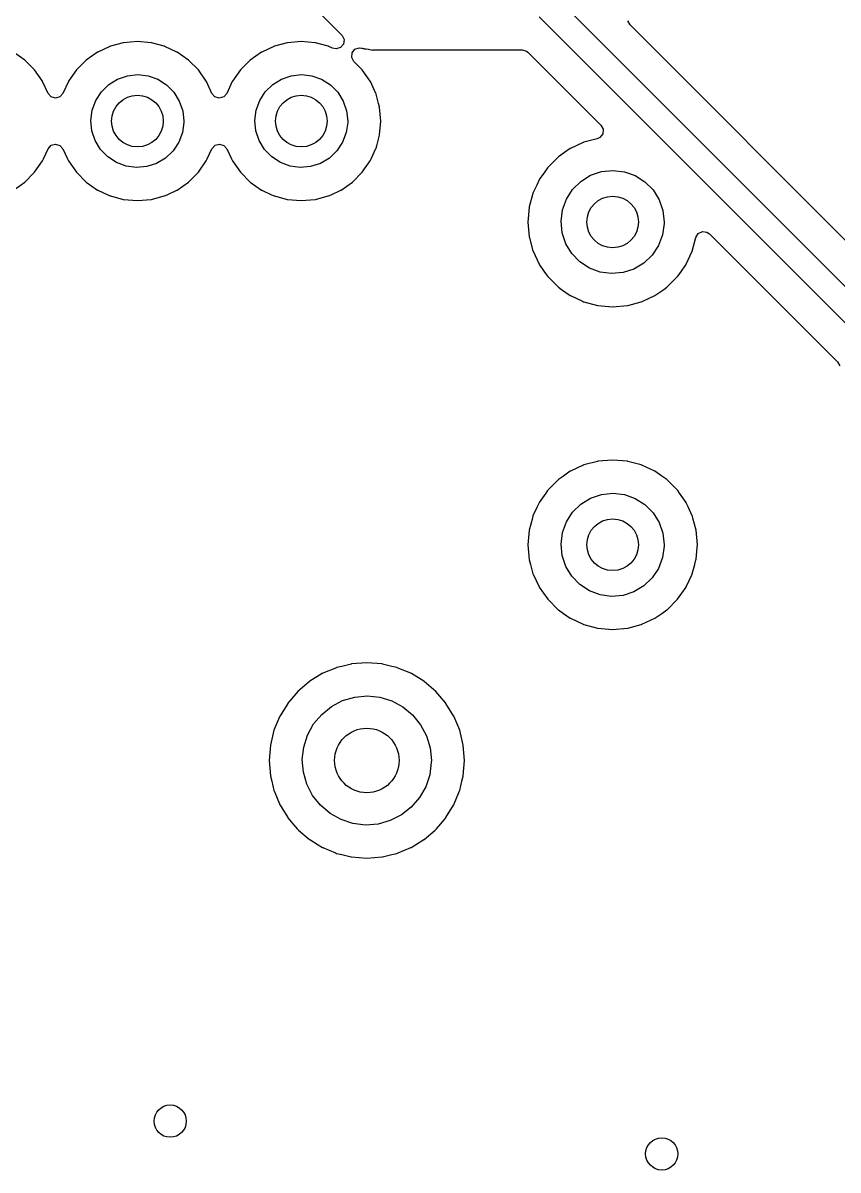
# Model space of a CAD drawing. Extents: x 41 to 172, y -238 to -26.
# Drawn here: x 88.4 to 101.03, y -183.13 to -165.36 of the extents above; entities that cross this region are included whole.
import ezdxf

# ---------------------------------------------------------------- set-up
doc = ezdxf.new("R2010")
doc.units = 0
doc.layers.add('BLACK', color=7, linetype='CONTINUOUS')

msp = doc.modelspace()

# ---------------------------------------------------------------- linework, layer by layer
at = {"layer": 'BLACK', "linetype": 'CONTINUOUS'}
for p, q in [((92.1136, -164.321), (93.3372, -165.545)), ((96.6209, -164.923), (101.949, -170.251)), ((101.666, -170.534), (96.3967, -165.265)), ((97.8056, -165.389), (97.7715, -165.326)), ((102.024, -169.607), (97.8056, -165.389)), ((93.3372, -165.545), (93.343, -165.551)), ((93.343, -165.551), (93.3435, -165.552)), ((93.3435, -165.552), (93.3732, -165.616)), ((93.3732, -165.616), (93.3634, -165.687)), ((88.4227, -165.933), (88.2466, -165.81)), ((89.5534, -165.81), (89.3773, -165.933)), ((89.5584, -165.808), (89.5534, -165.81)), ((89.7432, -165.722), (89.5584, -165.808)), ((89.5584, -165.808), (89.5584, -165.808)), ((89.7482, -165.719), (89.7432, -165.721)), ((89.7432, -165.721), (89.7432, -165.722)), ((89.7535, -165.718), (89.7482, -165.719)), ((89.9505, -165.665), (89.7535, -165.718)), ((89.7535, -165.718), (89.7535, -165.718)), ((89.9559, -165.664), (89.9505, -165.665)), ((89.9505, -165.665), (89.9505, -165.665)), ((90.17, -165.645), (89.9559, -165.664)), ((90.3841, -165.664), (90.17, -165.645)), ((90.3895, -165.665), (90.3841, -165.664)), ((90.5865, -165.718), (90.3895, -165.665)), ((90.3895, -165.665), (90.3895, -165.665)), ((90.5918, -165.719), (90.5865, -165.718)), ((90.5865, -165.718), (90.5865, -165.718)), ((90.5968, -165.721), (90.5918, -165.719)), ((90.5968, -165.722), (90.5968, -165.721)), ((90.7816, -165.808), (90.5968, -165.722)), ((90.7866, -165.81), (90.7816, -165.808)), ((90.7816, -165.808), (90.7816, -165.808)), ((90.9627, -165.933), (90.7866, -165.81)), ((92.0934, -165.81), (91.9173, -165.933)), ((92.0984, -165.808), (92.0934, -165.81)), ((92.2832, -165.722), (92.0984, -165.808)), ((92.0984, -165.808), (92.0984, -165.808)), ((92.2882, -165.719), (92.2832, -165.721)), ((92.2832, -165.721), (92.2832, -165.722)), ((92.2935, -165.718), (92.2882, -165.719)), ((92.4905, -165.665), (92.2935, -165.718)), ((92.2935, -165.718), (92.2935, -165.718)), ((92.4959, -165.664), (92.4905, -165.665)), ((92.4905, -165.665), (92.4905, -165.665)), ((92.71, -165.645), (92.4959, -165.664)), ((92.9241, -165.664), (92.71, -165.645)), ((92.9295, -165.665), (92.9241, -165.664)), ((93.1265, -165.718), (92.9295, -165.665)), ((92.9295, -165.665), (92.9295, -165.665)), ((93.1318, -165.719), (93.1265, -165.718)), ((93.1265, -165.718), (93.1265, -165.718)), ((93.1368, -165.721), (93.1318, -165.719)), ((93.1368, -165.722), (93.1368, -165.721)), ((93.1953, -165.749), (93.1368, -165.722)), ((93.249, -165.761), (93.1953, -165.749)), ((93.3171, -165.74), (93.249, -165.761)), ((93.3634, -165.687), (93.3171, -165.74)), ((93.4965, -165.823), (93.5391, -165.766)), ((93.5391, -165.766), (93.6056, -165.741)), ((93.6056, -165.741), (93.6452, -165.746)), ((93.6452, -165.746), (93.6452, -165.746)), ((93.6452, -165.746), (93.6514, -165.747)), ((93.6514, -165.747), (93.6514, -165.747)), ((93.6514, -165.747), (93.6527, -165.747)), ((93.6527, -165.747), (93.6553, -165.748)), ((93.6553, -165.748), (93.6715, -165.752)), ((93.6715, -165.752), (93.6741, -165.753)), ((93.6741, -165.753), (93.6812, -165.756)), ((93.6812, -165.756), (93.6887, -165.757)), ((93.6887, -165.757), (93.6887, -165.757)), ((93.6887, -165.757), (93.7179, -165.761)), ((93.7179, -165.761), (93.7445, -165.764)), ((93.7445, -165.764), (93.751, -165.765)), ((93.751, -165.765), (93.8139, -165.777)), ((93.8139, -165.777), (93.8214, -165.776)), ((93.8214, -165.776), (93.8761, -165.773)), ((93.8214, -165.776), (93.8214, -165.776)), ((93.8761, -165.773), (93.8833, -165.773)), ((93.8833, -165.773), (94.0297, -165.773)), ((94.0297, -165.773), (96.1338, -165.773)), ((96.1338, -165.773), (96.202, -165.793)), ((96.202, -165.793), (96.2229, -165.81)), ((96.2229, -165.81), (97.3536, -166.941)), ((88.5747, -166.085), (88.4227, -165.933)), ((89.3773, -165.933), (89.2253, -166.085)), ((91.1147, -166.085), (90.9627, -165.933)), ((91.9173, -165.933), (91.7653, -166.085)), ((93.4914, -165.894), (93.4965, -165.823)), ((93.5255, -165.956), (93.4914, -165.894)), ((93.6547, -166.085), (93.5255, -165.956)), ((88.698, -166.261), (88.5747, -166.085)), ((89.2253, -166.085), (89.102, -166.261)), ((90.0154, -166.175), (90.175, -166.158)), ((90.175, -166.158), (90.3344, -166.177)), ((91.238, -166.261), (91.1147, -166.085)), ((91.7653, -166.085), (91.642, -166.261)), ((92.5554, -166.175), (92.715, -166.158)), ((92.715, -166.158), (92.8744, -166.177)), ((93.778, -166.261), (93.6547, -166.085)), ((88.7003, -166.266), (88.698, -166.261)), ((88.7858, -166.45), (88.7003, -166.266)), ((88.7003, -166.266), (88.7003, -166.266)), ((89.0997, -166.266), (89.0142, -166.45)), ((89.102, -166.261), (89.0997, -166.266)), ((89.0997, -166.266), (89.0997, -166.266)), ((89.612, -166.423), (89.7267, -166.311)), ((89.7267, -166.311), (89.8634, -166.227)), ((89.8634, -166.227), (90.0154, -166.175)), ((90.3344, -166.177), (90.4856, -166.231)), ((90.4856, -166.231), (90.6212, -166.317)), ((90.6212, -166.317), (90.7343, -166.431)), ((91.2403, -166.266), (91.238, -166.261)), ((91.3258, -166.45), (91.2403, -166.266)), ((91.2403, -166.266), (91.2403, -166.266)), ((91.6397, -166.266), (91.5542, -166.45)), ((91.642, -166.261), (91.6397, -166.266)), ((91.6397, -166.266), (91.6397, -166.266)), ((92.152, -166.423), (92.2667, -166.311)), ((92.2667, -166.311), (92.4034, -166.227)), ((92.4034, -166.227), (92.5554, -166.175)), ((92.8744, -166.177), (93.0256, -166.231)), ((93.0256, -166.231), (93.1612, -166.317)), ((93.1612, -166.317), (93.2743, -166.431)), ((93.7803, -166.266), (93.778, -166.261)), ((93.8658, -166.45), (93.7803, -166.266)), ((93.7803, -166.266), (93.7803, -166.266)), ((88.831, -166.502), (88.7858, -166.45)), ((88.899, -166.522), (88.831, -166.502)), ((88.9673, -166.503), (88.899, -166.522)), ((89.0142, -166.45), (88.9673, -166.503)), ((89.5251, -166.558), (89.612, -166.423)), ((90.7343, -166.431), (90.8193, -166.567)), ((91.371, -166.502), (91.3258, -166.45)), ((91.439, -166.522), (91.371, -166.502)), ((91.5073, -166.503), (91.439, -166.522)), ((91.5542, -166.45), (91.5073, -166.503)), ((92.0651, -166.558), (92.152, -166.423)), ((93.2743, -166.431), (93.3593, -166.567)), ((93.8688, -166.456), (93.8658, -166.45)), ((93.8702, -166.462), (93.8688, -166.456)), ((93.9093, -166.607), (93.8702, -166.462)), ((93.8702, -166.462), (93.8702, -166.462)), ((89.4702, -166.709), (89.5251, -166.558)), ((90.8193, -166.567), (90.8721, -166.718)), ((92.0102, -166.709), (92.0651, -166.558)), ((93.3593, -166.567), (93.4121, -166.718)), ((93.9245, -166.664), (93.9093, -166.607)), ((93.9432, -166.878), (93.9245, -166.664)), ((89.4501, -166.868), (89.4702, -166.709)), ((89.4657, -167.028), (89.4501, -166.868)), ((90.8721, -166.718), (90.89, -166.878)), ((90.89, -166.878), (90.8897, -166.898)), ((91.9901, -166.868), (92.0102, -166.709)), ((92.0057, -167.028), (91.9901, -166.868)), ((93.4121, -166.718), (93.43, -166.878)), ((93.43, -166.878), (93.4297, -166.898)), ((93.9245, -167.092), (93.9432, -166.878)), ((89.5164, -167.18), (89.4657, -167.028)), ((90.8674, -167.057), (90.8104, -167.207)), ((90.8897, -166.898), (90.8674, -167.057)), ((92.0564, -167.18), (92.0057, -167.028)), ((93.4074, -167.057), (93.3504, -167.207)), ((93.4297, -166.898), (93.4074, -167.057)), ((97.3536, -166.941), (97.3876, -167.003)), ((97.3876, -167.003), (97.3825, -167.074)), ((88.8327, -167.253), (88.901, -167.234)), ((88.901, -167.234), (88.969, -167.254)), ((89.5996, -167.317), (89.5164, -167.18)), ((90.8104, -167.207), (90.7216, -167.341)), ((91.3727, -167.253), (91.441, -167.234)), ((91.441, -167.234), (91.509, -167.254)), ((92.1396, -167.317), (92.0564, -167.18)), ((93.3504, -167.207), (93.2616, -167.341)), ((93.8796, -167.26), (93.923, -167.097)), ((93.923, -167.097), (93.9245, -167.092)), ((93.923, -167.097), (93.923, -167.097)), ((97.0818, -167.21), (96.8842, -167.302)), ((97.0868, -167.208), (97.0818, -167.21)), ((97.0818, -167.21), (97.0818, -167.21)), ((97.0921, -167.206), (97.0868, -167.208)), ((97.2141, -167.174), (97.0921, -167.206)), ((97.0921, -167.206), (97.0921, -167.206)), ((97.2971, -167.151), (97.2141, -167.174)), ((97.34, -167.131), (97.2971, -167.151)), ((97.3825, -167.074), (97.34, -167.131)), ((88.7117, -167.465), (88.7858, -167.306)), ((88.7858, -167.306), (88.8327, -167.253)), ((88.969, -167.254), (89.0142, -167.306)), ((89.0142, -167.306), (89.0883, -167.465)), ((89.7111, -167.433), (89.5996, -167.317)), ((90.7216, -167.341), (90.6053, -167.452)), ((91.2517, -167.465), (91.3258, -167.306)), ((91.3258, -167.306), (91.3727, -167.253)), ((91.509, -167.254), (91.5542, -167.306)), ((91.5542, -167.306), (91.6283, -167.465)), ((92.2511, -167.433), (92.1396, -167.317)), ((93.2616, -167.341), (93.1453, -167.452)), ((93.7917, -167.465), (93.8665, -167.305)), ((93.8665, -167.305), (93.8688, -167.3)), ((93.8665, -167.305), (93.8665, -167.305)), ((93.8688, -167.3), (93.8796, -167.26)), ((96.7909, -167.366), (96.6962, -167.433)), ((96.8793, -167.304), (96.7909, -167.366)), ((96.8842, -167.302), (96.8793, -167.304)), ((96.8842, -167.302), (96.8842, -167.302)), ((88.5747, -167.671), (88.698, -167.495)), ((88.698, -167.495), (88.7117, -167.465)), ((89.0883, -167.465), (89.102, -167.495)), ((89.102, -167.495), (89.2253, -167.671)), ((89.8454, -167.521), (89.7111, -167.433)), ((89.9958, -167.577), (89.8454, -167.521)), ((90.1549, -167.598), (89.9958, -167.577)), ((90.3148, -167.583), (90.1549, -167.598)), ((90.4674, -167.534), (90.3148, -167.583)), ((90.6053, -167.452), (90.4674, -167.534)), ((91.1147, -167.671), (91.238, -167.495)), ((91.238, -167.495), (91.2517, -167.465)), ((91.6283, -167.465), (91.642, -167.495)), ((91.642, -167.495), (91.7653, -167.671)), ((92.3854, -167.521), (92.2511, -167.433)), ((92.5358, -167.577), (92.3854, -167.521)), ((92.6949, -167.598), (92.5358, -167.577)), ((92.8548, -167.583), (92.6949, -167.598)), ((93.0074, -167.534), (92.8548, -167.583)), ((93.1453, -167.452), (93.0074, -167.534)), ((93.6547, -167.671), (93.778, -167.495)), ((93.778, -167.495), (93.7917, -167.465)), ((96.6917, -167.436), (96.5298, -167.598)), ((96.6962, -167.433), (96.6917, -167.436)), ((96.6962, -167.433), (96.6962, -167.433)), ((88.4227, -167.823), (88.5747, -167.671)), ((89.2253, -167.671), (89.3773, -167.823)), ((90.9627, -167.823), (91.1147, -167.671)), ((91.7653, -167.671), (91.9173, -167.823)), ((93.5027, -167.823), (93.6547, -167.671)), ((96.4836, -167.664), (96.3985, -167.785)), ((96.5266, -167.602), (96.4836, -167.664)), ((96.5298, -167.598), (96.5266, -167.602)), ((96.5266, -167.602), (96.5266, -167.602)), ((97.0435, -167.812), (97.1954, -167.718)), ((97.1954, -167.718), (97.3642, -167.661)), ((97.3642, -167.661), (97.5416, -167.642)), ((97.5416, -167.642), (97.7187, -167.663)), ((97.7187, -167.663), (97.8867, -167.723)), ((97.8867, -167.723), (98.0373, -167.819)), ((88.2466, -167.946), (88.4227, -167.823)), ((89.3773, -167.823), (89.5534, -167.946)), ((89.5534, -167.946), (89.5584, -167.948)), ((89.5584, -167.948), (89.5584, -167.948)), ((89.5584, -167.948), (89.709, -168.019)), ((90.631, -168.019), (90.7816, -167.948)), ((90.7816, -167.948), (90.7866, -167.946)), ((90.7816, -167.948), (90.7816, -167.948)), ((90.7866, -167.946), (90.9627, -167.823)), ((91.9173, -167.823), (92.0934, -167.946)), ((92.0934, -167.946), (92.0984, -167.948)), ((92.0984, -167.948), (92.0984, -167.948)), ((92.0984, -167.948), (92.249, -168.019)), ((93.171, -168.019), (93.3216, -167.948)), ((93.3216, -167.948), (93.3266, -167.946)), ((93.3216, -167.948), (93.3216, -167.948)), ((93.3266, -167.946), (93.5027, -167.823)), ((96.3588, -167.87), (96.3017, -167.993)), ((96.3962, -167.79), (96.3588, -167.87)), ((96.3985, -167.785), (96.3962, -167.79)), ((96.3962, -167.79), (96.3962, -167.79)), ((96.8194, -168.086), (96.916, -167.936)), ((96.916, -167.936), (97.0435, -167.812)), ((98.0373, -167.819), (98.163, -167.945)), ((98.163, -167.945), (98.2575, -168.096)), ((89.709, -168.019), (89.7482, -168.037)), ((89.7482, -168.037), (89.7535, -168.038)), ((89.7535, -168.038), (89.7535, -168.038)), ((89.7535, -168.038), (89.9505, -168.091)), ((89.9505, -168.091), (89.9505, -168.091)), ((89.9505, -168.091), (89.9559, -168.092)), ((89.9559, -168.092), (90.17, -168.111)), ((90.17, -168.111), (90.3841, -168.092)), ((90.3841, -168.092), (90.3895, -168.091)), ((90.3895, -168.091), (90.5865, -168.038)), ((90.3895, -168.091), (90.3895, -168.091)), ((90.5865, -168.038), (90.5918, -168.037)), ((90.5865, -168.038), (90.5865, -168.038)), ((90.5918, -168.037), (90.631, -168.019)), ((92.249, -168.019), (92.2882, -168.037)), ((92.2882, -168.037), (92.2935, -168.038)), ((92.2935, -168.038), (92.2935, -168.038)), ((92.2935, -168.038), (92.4905, -168.091)), ((92.4905, -168.091), (92.4905, -168.091)), ((92.4905, -168.091), (92.4959, -168.092)), ((92.4959, -168.092), (92.71, -168.111)), ((92.71, -168.111), (92.9241, -168.092)), ((92.9241, -168.092), (92.9295, -168.091)), ((92.9295, -168.091), (93.1265, -168.038)), ((92.9295, -168.091), (92.9295, -168.091)), ((93.1265, -168.038), (93.1318, -168.037)), ((93.1265, -168.038), (93.1265, -168.038)), ((93.1318, -168.037), (93.171, -168.019)), ((96.3003, -167.998), (96.2439, -168.209)), ((96.3017, -167.993), (96.3003, -167.998)), ((96.3003, -167.998), (96.3003, -167.998)), ((96.7584, -168.254), (96.8194, -168.086)), ((98.2575, -168.096), (98.3161, -168.265)), ((96.2425, -168.214), (96.2225, -168.442)), ((96.2439, -168.209), (96.2425, -168.214)), ((96.7361, -168.431), (96.7584, -168.254)), ((98.3161, -168.265), (98.336, -168.442)), ((96.2225, -168.442), (96.2425, -168.67)), ((96.7535, -168.608), (96.7361, -168.431)), ((98.3357, -168.464), (98.3109, -168.641)), ((98.336, -168.442), (98.3357, -168.464)), ((96.8098, -168.778), (96.7535, -168.608)), ((98.3109, -168.641), (98.2475, -168.808)), ((98.8266, -168.681), (98.8636, -168.62)), ((98.8636, -168.62), (98.9275, -168.589)), ((98.9275, -168.589), (98.998, -168.598)), ((98.998, -168.598), (99.0374, -168.624)), ((99.0374, -168.624), (101.022, -170.609)), ((96.2425, -168.67), (96.2439, -168.675)), ((96.2439, -168.675), (96.2439, -168.675)), ((96.2439, -168.675), (96.2454, -168.681)), ((96.2454, -168.681), (96.3017, -168.891)), ((96.9022, -168.93), (96.8098, -168.778)), ((98.2475, -168.808), (98.1488, -168.956)), ((98.7703, -168.891), (98.8266, -168.681)), ((96.3017, -168.891), (96.304, -168.896)), ((96.304, -168.896), (96.304, -168.896)), ((96.304, -168.896), (96.3962, -169.094)), ((97.0261, -169.058), (96.9022, -168.93)), ((98.1488, -168.956), (98.0197, -169.079)), ((98.6758, -169.094), (98.768, -168.896)), ((98.768, -168.896), (98.7703, -168.891)), ((98.768, -168.896), (98.768, -168.896)), ((96.3962, -169.094), (96.3962, -169.094)), ((96.3962, -169.094), (96.3985, -169.099)), ((96.3985, -169.099), (96.4135, -169.12)), ((96.4135, -169.12), (96.5066, -169.253)), ((97.1753, -169.156), (97.0261, -169.058)), ((97.3425, -169.218), (97.1753, -169.156)), ((97.8665, -169.171), (97.6969, -169.226)), ((98.0197, -169.079), (97.8665, -169.171)), ((98.5654, -169.253), (98.6585, -169.12)), ((98.6585, -169.12), (98.6735, -169.099)), ((98.6735, -169.099), (98.6758, -169.094)), ((98.6758, -169.094), (98.6758, -169.094)), ((96.5066, -169.253), (96.5298, -169.286)), ((96.5298, -169.286), (96.6917, -169.448)), ((97.5192, -169.242), (97.3425, -169.218)), ((97.6969, -169.226), (97.5192, -169.242)), ((98.3803, -169.448), (98.5422, -169.286)), ((98.5422, -169.286), (98.5654, -169.253)), ((96.6917, -169.448), (96.6962, -169.451)), ((96.6962, -169.451), (96.6962, -169.451)), ((96.6962, -169.451), (96.7445, -169.485)), ((96.7445, -169.485), (96.8793, -169.58)), ((98.1927, -169.58), (98.3275, -169.485)), ((98.3275, -169.485), (98.3758, -169.451)), ((98.3758, -169.451), (98.3803, -169.448)), ((98.3758, -169.451), (98.3758, -169.451)), ((96.8793, -169.58), (96.8842, -169.582)), ((96.8842, -169.582), (96.8842, -169.582)), ((96.8842, -169.582), (97.0696, -169.668)), ((97.0696, -169.668), (97.0868, -169.676)), ((97.0868, -169.676), (97.0921, -169.678)), ((97.0921, -169.678), (97.0921, -169.678)), ((97.0921, -169.678), (97.3026, -169.734)), ((97.7694, -169.734), (97.9799, -169.678)), ((97.9799, -169.678), (97.9852, -169.676)), ((97.9799, -169.678), (97.9799, -169.678)), ((97.9852, -169.676), (98.0024, -169.668)), ((98.0024, -169.668), (98.1878, -169.582)), ((98.1878, -169.582), (98.1927, -169.58)), ((98.1878, -169.582), (98.1878, -169.582)), ((97.3026, -169.734), (97.3026, -169.734)), ((97.3026, -169.734), (97.3079, -169.736)), ((97.3079, -169.736), (97.536, -169.755)), ((97.536, -169.755), (97.7641, -169.736)), ((97.7641, -169.736), (97.7694, -169.734)), ((97.7694, -169.734), (97.7694, -169.734)), ((101.022, -170.609), (101.056, -170.671)), ((97.0818, -172.21), (96.8842, -172.302)), ((97.0868, -172.208), (97.0818, -172.21)), ((97.0818, -172.21), (97.0818, -172.21)), ((97.0921, -172.206), (97.0868, -172.208)), ((97.3026, -172.15), (97.0921, -172.206)), ((97.0921, -172.206), (97.0921, -172.206)), ((97.3079, -172.148), (97.3026, -172.15)), ((97.3026, -172.15), (97.3026, -172.15)), ((97.536, -172.129), (97.3079, -172.148)), ((97.7641, -172.148), (97.536, -172.129)), ((97.7694, -172.15), (97.7641, -172.148)), ((97.9799, -172.206), (97.7694, -172.15)), ((97.7694, -172.15), (97.7694, -172.15)), ((97.9852, -172.208), (97.9799, -172.206)), ((97.9799, -172.206), (97.9799, -172.206)), ((97.9902, -172.21), (97.9852, -172.208)), ((98.1878, -172.302), (97.9902, -172.21)), ((97.9902, -172.21), (97.9902, -172.21)), ((96.7744, -172.378), (96.6962, -172.433)), ((96.8793, -172.304), (96.7744, -172.378)), ((96.8842, -172.302), (96.8793, -172.304)), ((96.8842, -172.302), (96.8842, -172.302)), ((98.1927, -172.304), (98.1878, -172.302)), ((98.1878, -172.302), (98.1878, -172.302)), ((98.2976, -172.378), (98.1927, -172.304)), ((98.3758, -172.433), (98.2976, -172.378)), ((96.6917, -172.436), (96.5298, -172.598)), ((96.6962, -172.433), (96.6917, -172.436)), ((96.6962, -172.433), (96.6962, -172.433)), ((98.3803, -172.436), (98.3758, -172.433)), ((98.3758, -172.433), (98.3758, -172.433)), ((98.5422, -172.598), (98.3803, -172.436)), ((96.4982, -172.643), (96.3985, -172.785)), ((96.5266, -172.602), (96.4982, -172.643)), ((96.5298, -172.598), (96.5266, -172.602)), ((96.5266, -172.602), (96.5266, -172.602)), ((97.0435, -172.812), (97.1954, -172.718)), ((97.1954, -172.718), (97.3642, -172.661)), ((97.3642, -172.661), (97.5416, -172.642)), ((97.5416, -172.642), (97.7187, -172.663)), ((97.7187, -172.663), (97.8867, -172.723)), ((97.8867, -172.723), (98.0373, -172.819)), ((98.5454, -172.602), (98.5422, -172.598)), ((98.5738, -172.643), (98.5454, -172.602)), ((98.5454, -172.602), (98.5454, -172.602)), ((98.6735, -172.785), (98.5738, -172.643)), ((96.3669, -172.853), (96.3017, -172.993)), ((96.3962, -172.79), (96.3669, -172.853)), ((96.3985, -172.785), (96.3962, -172.79)), ((96.3962, -172.79), (96.3962, -172.79)), ((96.916, -172.936), (97.0435, -172.812)), ((98.0373, -172.819), (98.163, -172.945)), ((98.6758, -172.79), (98.6735, -172.785)), ((98.7051, -172.853), (98.6758, -172.79)), ((98.6758, -172.79), (98.6758, -172.79)), ((98.7703, -172.993), (98.7051, -172.853)), ((96.2923, -173.028), (96.2425, -173.214)), ((96.3003, -172.998), (96.2923, -173.028)), ((96.3017, -172.993), (96.3003, -172.998)), ((96.3003, -172.998), (96.3003, -172.998)), ((96.7584, -173.254), (96.8194, -173.086)), ((96.8194, -173.086), (96.916, -172.936)), ((98.163, -172.945), (98.2575, -173.096)), ((98.2575, -173.096), (98.3161, -173.265)), ((98.7717, -172.998), (98.7703, -172.993)), ((98.7797, -173.028), (98.7717, -172.998)), ((98.7717, -172.998), (98.7717, -172.998)), ((98.8295, -173.214), (98.7797, -173.028)), ((96.2425, -173.214), (96.2225, -173.442)), ((96.7361, -173.431), (96.7584, -173.254)), ((98.3161, -173.265), (98.336, -173.442)), ((98.8495, -173.442), (98.8295, -173.214)), ((96.2225, -173.442), (96.2425, -173.67)), ((96.7535, -173.608), (96.7361, -173.431)), ((98.336, -173.442), (98.3357, -173.464)), ((98.8464, -173.477), (98.8495, -173.442)), ((96.8098, -173.778), (96.7535, -173.608)), ((98.3357, -173.464), (98.3109, -173.641)), ((98.8295, -173.67), (98.8464, -173.477)), ((96.2425, -173.67), (96.2439, -173.675)), ((96.2439, -173.675), (96.2439, -173.675)), ((96.2439, -173.675), (96.2636, -173.749)), ((96.2636, -173.749), (96.3017, -173.891)), ((96.9022, -173.93), (96.8098, -173.778)), ((98.2475, -173.808), (98.1488, -173.956)), ((98.3109, -173.641), (98.2475, -173.808)), ((98.7703, -173.891), (98.8084, -173.749)), ((98.8084, -173.749), (98.8099, -173.744)), ((98.8099, -173.744), (98.8281, -173.675)), ((98.8281, -173.675), (98.8295, -173.67)), ((98.8281, -173.675), (98.8281, -173.675)), ((96.3017, -173.891), (96.304, -173.896)), ((96.304, -173.896), (96.304, -173.896)), ((96.304, -173.896), (96.3962, -174.094)), ((97.0261, -174.058), (96.9022, -173.93)), ((98.1488, -173.956), (98.0197, -174.079)), ((98.6758, -174.094), (98.768, -173.896)), ((98.768, -173.896), (98.7703, -173.891)), ((98.768, -173.896), (98.768, -173.896)), ((96.3962, -174.094), (96.3962, -174.094)), ((96.3962, -174.094), (96.3985, -174.099)), ((96.3985, -174.099), (96.5298, -174.286)), ((97.1753, -174.156), (97.0261, -174.058)), ((97.3425, -174.218), (97.1753, -174.156)), ((98.0197, -174.079), (97.8665, -174.171)), ((98.5422, -174.286), (98.6735, -174.099)), ((98.6735, -174.099), (98.6758, -174.094)), ((98.6758, -174.094), (98.6758, -174.094)), ((96.5298, -174.286), (96.6917, -174.448)), ((97.5192, -174.242), (97.3425, -174.218)), ((97.6969, -174.226), (97.5192, -174.242)), ((97.8665, -174.171), (97.6969, -174.226)), ((98.3803, -174.448), (98.5422, -174.286)), ((96.6917, -174.448), (96.6962, -174.451)), ((96.6962, -174.451), (96.6962, -174.451)), ((96.6962, -174.451), (96.7744, -174.506)), ((96.7744, -174.506), (96.8793, -174.58)), ((98.1927, -174.58), (98.2976, -174.506)), ((98.2976, -174.506), (98.3758, -174.451)), ((98.3758, -174.451), (98.3803, -174.448)), ((98.3758, -174.451), (98.3758, -174.451)), ((96.8793, -174.58), (96.8842, -174.582)), ((96.8842, -174.582), (96.8842, -174.582)), ((96.8842, -174.582), (97.0818, -174.674)), ((97.0818, -174.674), (97.0868, -174.676)), ((97.0868, -174.676), (97.0921, -174.678)), ((97.0921, -174.678), (97.0921, -174.678)), ((97.0921, -174.678), (97.3026, -174.734)), ((97.7694, -174.734), (97.9799, -174.678)), ((97.9799, -174.678), (97.9852, -174.676)), ((97.9799, -174.678), (97.9799, -174.678)), ((97.9852, -174.676), (97.9902, -174.674)), ((97.9902, -174.674), (98.1878, -174.582)), ((98.1878, -174.582), (98.1927, -174.58)), ((98.1878, -174.582), (98.1878, -174.582)), ((97.3026, -174.734), (97.3026, -174.734)), ((97.3026, -174.734), (97.3079, -174.736)), ((97.3079, -174.736), (97.536, -174.755)), ((97.536, -174.755), (97.7641, -174.736)), ((97.7641, -174.736), (97.7694, -174.734)), ((97.7694, -174.734), (97.7694, -174.734)), ((93.2538, -175.347), (93.0436, -175.434)), ((93.2584, -175.345), (93.2538, -175.347)), ((93.2538, -175.347), (93.2538, -175.347)), ((93.3386, -175.326), (93.2584, -175.345)), ((93.4845, -175.291), (93.3386, -175.326)), ((93.4893, -175.289), (93.4845, -175.291)), ((93.4845, -175.291), (93.4845, -175.291)), ((93.726, -175.271), (93.4893, -175.289)), ((93.9627, -175.289), (93.726, -175.271)), ((93.9675, -175.291), (93.9627, -175.289)), ((94.1134, -175.326), (93.9675, -175.291)), ((93.9675, -175.291), (93.9675, -175.291)), ((94.1936, -175.345), (94.1134, -175.326)), ((94.1982, -175.347), (94.1936, -175.345)), ((94.4084, -175.434), (94.1982, -175.347)), ((94.1982, -175.347), (94.1982, -175.347)), ((92.8366, -175.56), (92.656, -175.714)), ((92.8408, -175.557), (92.8366, -175.56)), ((93.0348, -175.438), (92.8408, -175.557)), ((92.8408, -175.557), (92.8408, -175.557)), ((93.039, -175.436), (93.0348, -175.438)), ((93.0436, -175.434), (93.039, -175.436)), ((93.0436, -175.434), (93.0436, -175.434)), ((94.413, -175.436), (94.4084, -175.434)), ((94.4084, -175.434), (94.4084, -175.434)), ((94.4172, -175.438), (94.413, -175.436)), ((94.6112, -175.557), (94.4172, -175.438)), ((94.6154, -175.56), (94.6112, -175.557)), ((94.6112, -175.557), (94.6112, -175.557)), ((94.796, -175.714), (94.6154, -175.56)), ((92.656, -175.714), (92.5018, -175.895)), ((94.9502, -175.895), (94.796, -175.714)), ((92.4992, -175.899), (92.3803, -176.093)), ((92.5018, -175.895), (92.4992, -175.899)), ((92.4992, -175.899), (92.4992, -175.899)), ((93.0263, -176.07), (93.1784, -175.947)), ((93.1784, -175.947), (93.3514, -175.857)), ((93.3514, -175.857), (93.5386, -175.802)), ((93.5386, -175.802), (93.733, -175.784)), ((93.733, -175.784), (93.9271, -175.804)), ((93.9271, -175.804), (94.1135, -175.862)), ((94.1135, -175.862), (94.2852, -175.955)), ((94.9528, -175.899), (94.9502, -175.895)), ((95.0717, -176.093), (94.9528, -175.899)), ((94.9528, -175.899), (94.9528, -175.899)), ((92.3778, -176.097), (92.2869, -176.316)), ((92.3803, -176.093), (92.3778, -176.097)), ((92.9009, -176.219), (93.0263, -176.07)), ((94.2852, -175.955), (94.4356, -176.079)), ((94.4356, -176.079), (94.5589, -176.231)), ((95.0742, -176.097), (95.0717, -176.093)), ((95.1651, -176.316), (95.0742, -176.097)), ((92.8069, -176.39), (92.9009, -176.219)), ((94.5589, -176.231), (94.6505, -176.403)), ((92.2869, -176.316), (92.2315, -176.547)), ((92.7479, -176.576), (92.8069, -176.39)), ((94.6505, -176.403), (94.707, -176.59)), ((95.2205, -176.547), (95.1651, -176.316)), ((92.2315, -176.547), (92.2128, -176.784)), ((92.7261, -176.77), (92.7479, -176.576)), ((94.707, -176.59), (94.726, -176.784)), ((95.2392, -176.784), (95.2205, -176.547)), ((92.2128, -176.784), (92.2315, -177.021)), ((92.7424, -176.965), (92.7261, -176.77)), ((94.7256, -176.812), (94.7011, -177.006)), ((94.726, -176.784), (94.7256, -176.812)), ((95.2205, -177.021), (95.2392, -176.784)), ((92.7962, -177.152), (92.7424, -176.965)), ((94.7011, -177.006), (94.6395, -177.191)), ((92.2315, -177.021), (92.2326, -177.026)), ((92.2326, -177.026), (92.2326, -177.026)), ((92.2326, -177.026), (92.2523, -177.107)), ((92.2523, -177.107), (92.2869, -177.252)), ((92.8854, -177.326), (92.7962, -177.152)), ((94.6395, -177.191), (94.5431, -177.36)), ((95.1651, -177.252), (95.1997, -177.107)), ((95.1997, -177.107), (95.2194, -177.026)), ((95.2194, -177.026), (95.2205, -177.021)), ((95.2194, -177.026), (95.2194, -177.026)), ((92.2869, -177.252), (92.2888, -177.256)), ((92.2888, -177.256), (92.2888, -177.256)), ((92.2888, -177.256), (92.3717, -177.456)), ((93.0067, -177.479), (92.8854, -177.326)), ((94.5431, -177.36), (94.4156, -177.508)), ((95.0803, -177.456), (95.1632, -177.256)), ((95.1632, -177.256), (95.1651, -177.252)), ((95.1632, -177.256), (95.1632, -177.256)), ((92.3717, -177.456), (92.3778, -177.471)), ((92.3778, -177.471), (92.3803, -177.475)), ((92.3803, -177.475), (92.4992, -177.669)), ((93.1553, -177.605), (93.0067, -177.479)), ((94.4156, -177.508), (94.2618, -177.628)), ((94.9528, -177.669), (95.0717, -177.475)), ((95.0717, -177.475), (95.0742, -177.471)), ((95.0742, -177.471), (95.0803, -177.456)), ((92.4992, -177.669), (92.4992, -177.669)), ((92.4992, -177.669), (92.5018, -177.673)), ((92.5018, -177.673), (92.5812, -177.766)), ((93.3257, -177.7), (93.1553, -177.605)), ((93.5113, -177.761), (93.3257, -177.7)), ((94.0876, -177.716), (93.8996, -177.769)), ((94.2618, -177.628), (94.0876, -177.716)), ((94.8708, -177.766), (94.9502, -177.673)), ((94.9502, -177.673), (94.9528, -177.669)), ((94.9528, -177.669), (94.9528, -177.669)), ((92.5812, -177.766), (92.6464, -177.843)), ((92.6464, -177.843), (92.656, -177.854)), ((92.656, -177.854), (92.6598, -177.857)), ((92.6598, -177.857), (92.6653, -177.862)), ((92.6653, -177.862), (92.8366, -178.008)), ((93.7051, -177.784), (93.5113, -177.761)), ((93.8996, -177.769), (93.7051, -177.784)), ((94.6154, -178.008), (94.7867, -177.862)), ((94.7867, -177.862), (94.7922, -177.857)), ((94.7922, -177.857), (94.796, -177.854)), ((94.796, -177.854), (94.8056, -177.843)), ((94.8056, -177.843), (94.8708, -177.766)), ((92.8366, -178.008), (92.8408, -178.011)), ((92.8408, -178.011), (92.8408, -178.011)), ((92.8408, -178.011), (92.971, -178.091)), ((94.481, -178.091), (94.6112, -178.011)), ((94.6112, -178.011), (94.6154, -178.008)), ((94.6112, -178.011), (94.6112, -178.011)), ((92.971, -178.091), (93.039, -178.132)), ((93.039, -178.132), (93.0436, -178.134)), ((93.0436, -178.134), (93.0436, -178.134)), ((93.0436, -178.134), (93.2424, -178.216)), ((93.2424, -178.216), (93.2584, -178.223)), ((93.2584, -178.223), (93.3386, -178.242)), ((93.3386, -178.242), (93.4845, -178.277)), ((93.9675, -178.277), (94.1134, -178.242)), ((94.1134, -178.242), (94.1936, -178.223)), ((94.1936, -178.223), (94.2096, -178.216)), ((94.2096, -178.216), (94.4084, -178.134)), ((94.4084, -178.134), (94.413, -178.132)), ((94.4084, -178.134), (94.4084, -178.134)), ((94.413, -178.132), (94.481, -178.091)), ((93.4845, -178.277), (93.4845, -178.277)), ((93.4845, -178.277), (93.4893, -178.279)), ((93.4893, -178.279), (93.726, -178.297)), ((93.726, -178.297), (93.9627, -178.279)), ((93.9627, -178.279), (93.9675, -178.277)), ((93.9675, -178.277), (93.9675, -178.277))]:
    msp.add_line(p, q, dxfattribs=at)
at = {"layer": 'BLACK'}
for centre, radius in [((90.17, -166.878), 0.4), ((92.71, -166.878), 0.4), ((97.536, -168.442), 0.4), ((97.536, -173.442), 0.4), ((93.726, -176.784), 0.5), ((90.678, -182.372), 0.25), ((98.298, -182.88), 0.25)]:
    msp.add_circle(centre, radius, dxfattribs=at)

doc.saveas('drawing.dxf')
